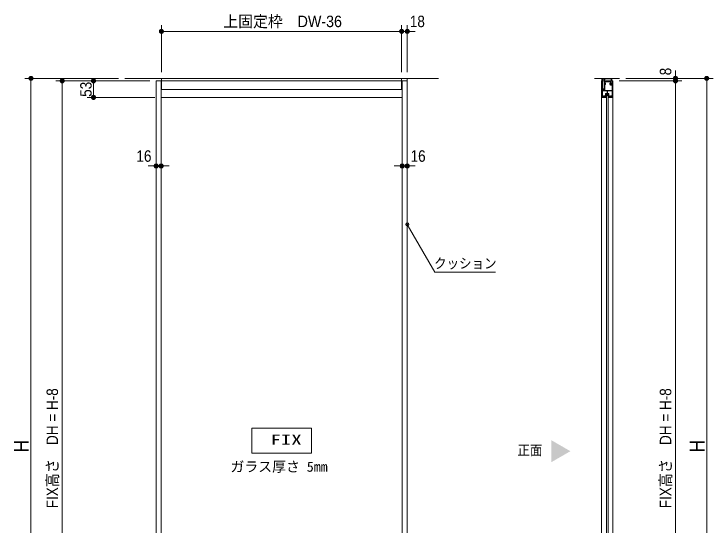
# Model space of a CAD drawing. Units: millimetres, scale not verified. Extents: x -6062 to 6062, y -3045 to 3045.
# Drawn here: x -3661 to -1426, y -1077 to 556 of the extents above; entities that cross this region are included whole.
import ezdxf
from ezdxf.enums import TextEntityAlignment as Align

# ---------------------------------------------------------------- set-up
doc = ezdxf.new("R2010")
doc.units = ezdxf.units.MM
doc.header["$LTSCALE"] = 20
for name, pattern in [('CHAIN1', [8, 5, -1, 1, -1]), ('DASHED1', [1.8, 1.2, -0.6]), ('DOUBLE_CHAIN1', [8.8, 5, -1, 0.6, -0.6, 0.6, -1])]:
    doc.linetypes.add(name, pattern=pattern)
for name, color, linetype, lineweight in [('0-0_3一般', 7, 'Continuous', 9), ('0-1_2寸法-3', 7, 'Continuous', 9), ('0-2_2寸法-1', 7, 'Continuous', 9), ('0-3_0', 7, 'Continuous', 9), ('0-4_2寸法-2', 7, 'Continuous', 9)]:
    doc.layers.add(name, color=color, linetype=linetype, lineweight=lineweight)
doc.styles.add('ＭＳ ゴシック', font='')
doc.styles.add('ＭＳ Ｐゴシック', font='')
doc.styles.get('ＭＳ ゴシック').set_extended_font_data('MS Gothic')
doc.styles.get('ＭＳ Ｐゴシック').set_extended_font_data('MS PGothic')

# ---------------------------------------------------------------- blocks, each defined once
blk = doc.blocks.new('グループ-1')
at = {"layer": '0-0_3一般', "linetype": 'DOUBLE_CHAIN1'}
for p, q in [((394.3, 5984), (394.3, 5978)), ((394.3, 5984), (400.3, 5984)), ((410.7, 5874.5), (409.5, 5877)), ((410.7, 5874.5), (410.1, 5871.9)), ((423.3, 5876), (420.4, 5882.1)), ((423.3, 5876), (421.9, 5869.4)), ((515.3, 5876), (518.2, 5882.1)), ((515.3, 5876), (516.7, 5869.4)), ((527.9, 5874.5), (529, 5877)), ((527.9, 5874.5), (528.4, 5871.9)), ((544.3, 5984), (538.3, 5984)), ((544.3, 5984), (544.3, 5978))]:
    blk.add_line(p, q, dxfattribs=at)
at = {"layer": '0-0_3一般'}
for p, q in [((394.3, 5922.7), (394.3, 5978)), ((409.5, 5877), (394.9, 5920.1)), ((400.3, 5984), (406.3, 5984)), ((465.5, 5972.4), (406.3, 5984)), ((406.3, 5924), (406.3, 5967.2)), ((406.3, 5924), (420.4, 5882.1)), ((465.5, 5960.4), (411, 5971.1)), ((473, 5972.4), (532.3, 5984)), ((473, 5960.4), (527.5, 5971.1)), ((518.2, 5882.1), (532.3, 5924)), ((543.7, 5920.1), (529, 5877)), ((532.3, 5984), (538.3, 5984)), ((532.3, 5924), (532.3, 5967.2)), ((544.3, 5978), (544.3, 5922.7))]:
    blk.add_line(p, q, dxfattribs=at)
at = {"layer": '0-0_3一般', "linetype": 'CHAIN1'}
blk.add_line((469.3, 5990.4), (469.3, 5840), dxfattribs=at)
at = {"layer": '0-0_3一般'}
for points in [[(421.9, 5869.4), (412.3, 5824), (400.5, 5826.5), (410.1, 5871.9)], [(528.4, 5871.9), (538, 5826.5), (526.3, 5824), (516.7, 5869.4)]]:
    blk.add_lwpolyline(points, dxfattribs=at)
for centre, radius, start, end in [((400.3, 5978), 6, 135, 180), ((400.3, 5922.7), 6, 180, 192.63886), ((400.3, 5922.7), 6, 192.63886, 205.27772), ((400.3, 5978), 6, 90, 135), ((410.3, 5967.2), 4, 129.6175, 180), ((410.3, 5967.2), 4, 79.23499, 129.6175), ((402.3, 5873.5), 8, 6.66677, 25.27772), ((402.3, 5873.5), 8, 348.05582, 6.66677), ((402.3, 5873.5), 20, 6.66677, 25.27772), ((402.3, 5873.5), 20, 348.05582, 6.66677), ((469.3, 5992), 20, 259.23499, 264.6175), ((469.3, 5980), 20, 259.23499, 264.6175), ((469.3, 5992), 20, 264.6175, 270), ((469.3, 5980), 20, 264.6175, 270), ((469.3, 5992), 20, 270, 275.3825), ((469.3, 5980), 20, 270, 275.3825), ((469.3, 5992), 20, 275.3825, 280.76501), ((469.3, 5980), 20, 275.3825, 280.76501), ((536.2, 5873.5), 20, 173.33323, 191.94418), ((536.2, 5873.5), 20, 154.72228, 173.33323), ((528.3, 5967.2), 4, 50.3825, 100.76501), ((536.2, 5873.5), 8, 173.33323, 191.94418), ((536.2, 5873.5), 8, 154.72228, 173.33323), ((528.3, 5967.2), 4, 0, 50.3825), ((538.3, 5978), 6, 45, 90), ((538.3, 5978), 6, 0, 45), ((538.3, 5922.7), 6, 334.72228, 347.36114), ((538.3, 5922.7), 6, 347.36114, 0)]:
    blk.add_arc(centre, radius, start, end, dxfattribs=at)
blk = doc.blocks.new('グループ-2')
at = {"layer": '0-0_3一般'}
for p, q in [((-341.2, 7000), (1258.8, 7000)), ((-330.7, -40000), (1269.3, -40000))]:
    blk.add_line(p, q, dxfattribs=at)
blk = doc.blocks.new('グループ-3')
at = {"layer": '0-0_3一般'}
for p, q in [((129.3, 6994), (129.3, 6972)), ((129.3, 6972), (178.3, 6972)), ((135.3, 7000), (425.3, 7000)), ((205.9, 6972), (269.3, 6972)), ((269.3, 6646), (269.3, 6972)), ((297.3, 6286), (297.3, 6912)), ((357.3, 6972), (425.3, 6972)), ((425.3, 7000), (513.3, 7000)), ((425.3, 6972), (463.3, 6972)), ((469.3, 6978), (463.3, 6972)), ((469.3, 6978), (475.3, 6972)), ((475.3, 6972), (513.3, 6972)), ((513.3, 7000), (743.3, 7000)), ((513.3, 6972), (721.3, 6972)), ((721.3, 6972), (721.3, 6886)), ((727.3, 6880), (743.3, 6880)), ((749.3, 6886), (749.3, 6994)), ((129.3, 6308), (178.3, 6308)), ((129.3, 6286), (129.3, 6308)), ((135.3, 6280), (291.3, 6280)), ((205.9, 6308), (249.3, 6308)), ((269.3, 6328), (269.3, 6546))]:
    blk.add_line(p, q, dxfattribs=at)
at = {"layer": '0-0_3一般', "linetype": 'DASHED1'}
for p, q in [((425.3, 6972), (425.3, 7000)), ((513.3, 6972), (513.3, 7000))]:
    blk.add_line(p, q, dxfattribs=at)
at = {"layer": '0-0_3一般', "linetype": 'CHAIN1'}
blk.add_line((469.3, 6956), (469.3, 7016), dxfattribs=at)
at = {"layer": '0-0_3一般'}
blk.add_lwpolyline([(269.3, 6546), (269.3, 6634), (275.3, 6640), (269.3, 6646)], dxfattribs=at)
for centre, radius, start, end in [((135.3, 6994), 6, 135, 180), ((135.3, 6994), 6, 90, 135), ((178.3, 6976), 4, 270, 298.12551), ((178.3, 6976), 4, 298.12551, 326.25101), ((193.3, 6966), 14, 85.81397, 146.25101), ((193.3, 6966), 14, 25.37693, 85.81397), ((357.3, 6912), 60, 135, 180), ((357.3, 6912), 60, 90, 135), ((727.3, 6886), 6, 180, 225), ((727.3, 6886), 6, 225, 270), ((743.3, 6994), 6, 45, 90), ((743.3, 6886), 6, 270, 315), ((743.3, 6994), 6, 0, 45), ((743.3, 6886), 6, 315, 0), ((135.3, 6286), 6, 180, 225), ((135.3, 6286), 6, 225, 270), ((178.3, 6304), 4, 61.87449, 90), ((178.3, 6304), 4, 33.74899, 61.87449), ((193.3, 6314), 14, 213.74899, 274.18603), ((193.3, 6314), 14, 274.18603, 334.62307), ((249.3, 6328), 20, 270, 315), ((249.3, 6328), 20, 315, 0), ((291.3, 6286), 6, 270, 315), ((291.3, 6286), 6, 315, 0)]:
    blk.add_arc(centre, radius, start, end, dxfattribs=at)
blk = doc.blocks.new('グループ-4')
at = {"layer": '0-0_3一般'}
for p, q in [((153.3, 6750), (153.3, 6940)), ((153.3, 6560), (153.3, 6720)), ((159.3, 6946), (261.3, 6946)), ((262.5, 6959), (229.2, 6965.6)), ((267.3, 6952), (267.3, 6953.1)), ((153.3, 6340), (153.3, 6530)), ((261.3, 6334), (159.3, 6334)), ((229.2, 6314.4), (262.5, 6321)), ((267.3, 6326.9), (267.3, 6328))]:
    blk.add_line(p, q, dxfattribs=at)
for points in [[(179.3, 6970), (129.3, 6970), (129.3, 6310), (179.3, 6310)], [(153.3, 6720), (159.3, 6720), (159.3, 6750), (153.3, 6750)], [(225.3, 6966), (216.2, 6966), (194.3, 6978.7)], [(153.3, 6530), (159.3, 6530), (159.3, 6560), (153.3, 6560)], [(194.3, 6301.3), (216.2, 6314), (225.3, 6314)]]:
    blk.add_lwpolyline(points, dxfattribs=at)
for centre, radius, start, end in [((159.3, 6940), 6, 135, 180), ((159.3, 6940), 6, 90, 135), ((189.3, 6970), 10, 135, 180), ((189.3, 6970), 10, 90, 135), ((189.3, 6970), 10, 75, 90), ((189.3, 6970), 10, 60, 75), ((225.3, 6946), 20, 84.34503, 90), ((225.3, 6946), 20, 78.69007, 84.34503), ((261.3, 6952), 6, 270, 315), ((261.3, 6953.1), 6, 39.34503, 78.69007), ((261.3, 6952), 6, 315, 0), ((261.3, 6953.1), 6, 0, 39.34503), ((159.3, 6340), 6, 180, 225), ((159.3, 6340), 6, 225, 270), ((189.3, 6310), 10, 180, 225), ((189.3, 6310), 10, 225, 270), ((189.3, 6310), 10, 270, 285), ((189.3, 6310), 10, 285, 300), ((225.3, 6334), 20, 270, 275.65497), ((225.3, 6334), 20, 275.65497, 281.30993), ((261.3, 6328), 6, 45, 90), ((261.3, 6326.9), 6, 281.30993, 320.65497), ((261.3, 6328), 6, 0, 45), ((261.3, 6326.9), 6, 320.65497, 0)]:
    blk.add_arc(centre, radius, start, end, dxfattribs=at)
blk = doc.blocks.new('グループ-5')
at = {"layer": '0-0_3一般'}
for p, q in [((109.3, 6840), (829.3, 6840)), ((109.3, -40000), (109.3, 6840)), ((829.3, 6840), (829.3, -40000)), ((829.3, -40000), (109.3, -40000))]:
    blk.add_line(p, q, dxfattribs=at)
blk = doc.blocks.new('グループ-7')
at = {"layer": '0-0_3一般'}
for p, q in [((297.3, 6646), (297.3, 6740)), ((321.3, 6704), (321.3, 6740)), ((357.3, 6800), (463.3, 6800)), ((357.3, 6776), (673.3, 6776)), ((463.3, 6800), (469.3, 6794)), ((475.3, 6800), (469.3, 6794)), ((475.3, 6800), (691.3, 6800)), ((673.3, 6695.7), (673.3, 6776)), ((697.3, 6696.1), (697.3, 6794)), ((785.3, 6642), (785.3, 6834)), ((791.3, 6840), (799.3, 6840)), ((809.3, 5786), (809.3, 6830)), ((297.3, 6646), (303.3, 6640)), ((321.3, 6704), (347.3, 6684)), ((347.3, 6596), (347.3, 6684)), ((785.3, 6642), (752.2, 6642)), ((129.3, 6214), (129.3, 5786)), ((297.3, 6220), (135.3, 6220)), ((153.3, 6196), (153.3, 5846)), ((153.3, 6196), (459.3, 6196)), ((159.3, 5840), (179.5, 5840)), ((785.3, 6220), (321.3, 6220)), ((354.3, 5840), (325, 5840)), ((360.3, 6030), (360.3, 5846)), ((370.3, 6040), (459.3, 6040)), ((384.3, 5790), (384.3, 6006)), ((394.3, 6016), (544.3, 6016)), ((459.3, 6040), (459.3, 6196)), ((479.3, 6196), (785.3, 6196)), ((479.3, 6040), (479.3, 6196)), ((479.3, 6040), (568.3, 6040)), ((554.3, 6006), (554.3, 5790)), ((578.3, 6030), (578.3, 5846)), ((584.3, 5840), (613.5, 5840)), ((779.3, 5840), (759, 5840)), ((785.3, 5846), (785.3, 6196)), ((135.3, 5780), (385.3, 5780)), ((385.3, 5790), (384.3, 5790)), ((389.3, 5784), (389.3, 5786)), ((389.3, 5780), (389.5, 5780)), ((549.3, 5784), (549.3, 5786)), ((553.3, 5790), (554.3, 5790)), ((803.3, 5780), (553.3, 5780))]:
    blk.add_line(p, q, dxfattribs=at)
for points in [[(297.3, 6220), (297.3, 6634), (303.3, 6640)], [(321.3, 6220), (321.3, 6576), (347.3, 6596)], [(785.3, 6220), (785.3, 6618), (752.2, 6618)]]:
    blk.add_lwpolyline(points, dxfattribs=at)
for centre, radius, start, end in [((357.3, 6740), 60, 135, 180), ((357.3, 6740), 60, 90, 135), ((357.3, 6740), 36, 135, 180), ((357.3, 6740), 36, 90, 135), ((691.3, 6794), 6, 45, 90), ((691.3, 6794), 6, 0, 45), ((791.3, 6834), 6, 135, 180), ((791.3, 6834), 6, 90, 135), ((799.3, 6830), 10, 45, 90), ((799.3, 6830), 10, 0, 45), ((652.3, 6668.1), 16, 131.71611, 185.85806), ((652.3, 6591.9), 16, 174.14194, 228.28389), ((652.3, 6668.1), 16, 185.85806, 240), ((652.3, 6591.9), 16, 120, 174.14194), ((686.3, 6630), 67, 131.66001, 131.71611), ((686.3, 6630), 67, 131.66001, 131.71611), ((686.3, 6630), 67, 228.28389, 288.98314), ((686.3, 6630), 67, 129.33601, 131.60391), ((686.3, 6630), 67, 131.60391, 131.66001), ((686.3, 6630), 67, 131.60391, 131.66001), ((686.3, 6630), 67, 127.06811, 129.33601), ((652.3, 6668.1), 16, 240, 275.85806), ((652.3, 6591.9), 16, 84.14194, 120), ((686.3, 6630), 67, 114.12808, 127.06811), ((652.3, 6668.1), 16, 275.85806, 311.71611), ((652.3, 6591.9), 16, 48.28389, 84.14194), ((686.3, 6630), 67, 101.18806, 114.12808), ((686.3, 6630), 35, 65.85806, 131.71611), ((686.3, 6630), 35, 228.28389, 294.14194), ((686.3, 6630), 67, 45.43403, 80.55045), ((686.3, 6630), 35, 0, 65.85806), ((686.3, 6630), 35, 294.14194, 0), ((686.3, 6630), 67, 288.98314, 349.6824), ((686.3, 6630), 67, 10.3176, 45.43403), ((135.3, 6214), 6, 135, 180), ((135.3, 6214), 6, 90, 135), ((159.3, 5846), 6, 180, 225), ((159.3, 5846), 6, 225, 270), ((179.5, 5846), 6, 270, 312.64272), ((179.5, 5846), 6, 312.64272, 355.28544), ((252.3, 5840), 67, 156.78466, 175.28544), ((252.3, 5840), 67, 138.28389, 156.78466), ((214.2, 5873.9), 16, 84.14194, 138.28389), ((214.2, 5873.9), 16, 30, 84.14194), ((252.3, 5840), 35, 138.28389, 204.14194), ((252.3, 5840), 35, 204.14194, 270), ((214.2, 5873.9), 16, 318.28389, 354.14194), ((214.2, 5873.9), 16, 354.14194, 30), ((252.3, 5840), 35, 270, 335.85806), ((290.3, 5873.9), 16, 150, 185.85806), ((290.3, 5873.9), 16, 185.85806, 221.71611), ((290.3, 5873.9), 16, 95.85806, 150), ((252.3, 5840), 35, 335.85806, 41.71611), ((290.3, 5873.9), 16, 41.71611, 95.85806), ((252.3, 5840), 67, 23.21534, 41.71611), ((252.3, 5840), 67, 4.71456, 23.21534), ((325, 5846), 6, 184.71456, 227.35728), ((325, 5846), 6, 227.35728, 270), ((354.3, 5846), 6, 270, 315), ((354.3, 5846), 6, 315, 0), ((370.3, 6030), 10, 135, 180), ((370.3, 6030), 10, 90, 135), ((394.3, 6006), 10, 135, 180), ((394.3, 6006), 10, 90, 135), ((544.3, 6006), 10, 45, 90), ((544.3, 6006), 10, 0, 45), ((568.3, 6030), 10, 45, 90), ((568.3, 6030), 10, 0, 45), ((584.3, 5846), 6, 180, 225), ((584.3, 5846), 6, 225, 270), ((613.5, 5846), 6, 270, 312.64272), ((613.5, 5846), 6, 312.64272, 355.28544), ((686.3, 5840), 67, 156.78466, 175.28544), ((686.3, 5840), 67, 138.28389, 156.78466), ((648.2, 5873.9), 16, 84.14194, 138.28389), ((648.2, 5873.9), 16, 30, 84.14194), ((686.3, 5840), 35, 159.14194, 180), ((686.3, 5840), 35, 180, 235.42903), ((686.3, 5840), 35, 138.28389, 159.14194), ((648.2, 5873.9), 16, 318.28389, 354.14194), ((648.2, 5873.9), 16, 354.14194, 30), ((686.3, 5840), 35, 235.42903, 290.85806), ((686.3, 5840), 35, 290.85806, 346.28708), ((724.3, 5873.9), 16, 150, 185.85806), ((724.3, 5873.9), 16, 185.85806, 221.71611), ((724.3, 5873.9), 16, 95.85806, 150), ((686.3, 5840), 35, 346.28708, 41.71611), ((724.3, 5873.9), 16, 41.71611, 95.85806), ((686.3, 5840), 67, 23.21534, 41.71611), ((686.3, 5840), 67, 4.71456, 23.21534), ((759, 5846), 6, 184.71456, 227.35728), ((759, 5846), 6, 227.35728, 270), ((779.3, 5846), 6, 270, 315), ((779.3, 5846), 6, 315, 0), ((135.3, 5786), 6, 180, 225), ((135.3, 5786), 6, 225, 270), ((385.3, 5786), 4, 45, 90), ((385.3, 5784), 4, 270, 315), ((385.3, 5786), 4, 0, 45), ((385.3, 5784), 4, 315, 0), ((553.3, 5786), 4, 135, 180), ((553.3, 5784), 4, 180, 225), ((553.3, 5786), 4, 90, 135), ((553.3, 5784), 4, 225, 270), ((803.3, 5786), 6, 270, 315), ((803.3, 5786), 6, 315, 0)]:
    blk.add_arc(centre, radius, start, end, dxfattribs=at)
blk = doc.blocks.new('グループ-9')
at = {"layer": '0-0_3一般'}
for p, q in [((419.3, 5960), (519.3, 5960)), ((419.3, -39120), (419.3, 5960)), ((519.3, 5960), (519.3, -39120)), ((519.3, -39120), (419.3, -39120))]:
    blk.add_line(p, q, dxfattribs=at)
blk = doc.blocks.new('グループ-10')
at = {"layer": '0-0_3一般'}
for name in ['グループ-2', 'グループ-5', 'グループ-3', 'グループ-4', 'グループ-7', 'グループ-1', 'グループ-9']:
    blk.add_blockref(name, (0, 0), dxfattribs=at)
blk = doc.blocks.new('_Dot')
at = {"layer": '0-3_0'}
for p, q in [((-10, 0), (-20, 0)), ((9.78, 2), (-9.78, 2)), ((7.99, 6), (-7.99, 6)), ((9.16, -3.98), (-9.16, -3.98)), ((6, -7.98), (-6, -7.98))]:
    blk.add_line(p, q, dxfattribs=at)
for points in [[(10, 0), (9.92, 1.25), (9.69, 2.49), (9.3, 3.68), (8.76, 4.82), (8.09, 5.88), (7.29, 6.85), (6.37, 7.71), (5.36, 8.44), (4.26, 9.05), (3.09, 9.51), (1.87, 9.82), (0.63, 9.98), (-0.63, 9.98), (-1.87, 9.82), (-3.09, 9.51), (-4.26, 9.05), (-5.36, 8.44), (-6.37, 7.71), (-7.29, 6.85), (-8.09, 5.88), (-8.76, 4.82), (-9.3, 3.68), (-9.69, 2.49), (-9.92, 1.25), (-10, 0), (0, 0)], [(-10, 0), (-9.92, -1.25), (-9.69, -2.49), (-9.3, -3.68), (-8.76, -4.82), (-8.09, -5.88), (-7.29, -6.85), (-6.37, -7.71), (-5.36, -8.44), (-4.26, -9.05), (-3.09, -9.51), (-1.87, -9.82), (-0.63, -9.98), (0.63, -9.98), (1.87, -9.82), (3.09, -9.51), (4.26, -9.05), (5.36, -8.44), (6.37, -7.71), (7.29, -6.85), (8.09, -5.88), (8.76, -4.82), (9.3, -3.68), (9.69, -2.49), (9.92, -1.25), (10, 0), (0, 0)]]:
    blk.add_lwpolyline(points, close=True, dxfattribs=at)
blk = doc.blocks.new('グループ-27')
at = {"layer": '0-0_3一般', "linetype": 'DASHED1'}
for p, q in [((-28010, -39970), (-28010, -40000)), ((-12690, -39970), (-28010, -39970)), ((-28010, -40000), (-12690, -40000)), ((-12690, -40000), (-12690, -39970))]:
    blk.add_line(p, q, dxfattribs=at)
blk = doc.blocks.new('グループ-28')
at = {"layer": '0-0_3一般'}
for p, q in [((-28040, 6280), (-28040, 7000)), ((-28040, 7000), (-12680, 7000)), ((-12680, 7000), (-12680, 6280)), ((-12680, 6280), (-28040, 6280))]:
    blk.add_line(p, q, dxfattribs=at)
blk = doc.blocks.new('グループ-29')
at = {"layer": '0-0_3一般'}
for p, q in [((-28380, 6840), (-28040, 6840)), ((-28380, -40000), (-28380, 6840)), ((-28060, -40000), (-28060, 6840)), ((-12680, 6840), (-12320, 6840)), ((-12640, 6840), (-12640, -40000)), ((-12320, 6840), (-12320, -40000)), ((-28060, 5780), (-12640, 5780)), ((-28060, -38940), (-12640, -38940)), ((-12320, -40000), (-28382, -40000))]:
    blk.add_line(p, q, dxfattribs=at)
at = {"layer": '0-0_3一般', "linetype": 'DASHED1'}
blk.add_line((-28040, 6840), (-12680, 6840), dxfattribs=at)
blk = doc.blocks.new('グループ-30')
at = {"layer": '0-0_3一般'}
for p, q in [((-30380, 7000), (-10320, 7000)), ((-12320, -40000), (-12320, 7000)), ((-30380, -40000), (-10320, -40000))]:
    blk.add_line(p, q, dxfattribs=at)
blk = doc.blocks.new('グループ-31')
at = {"layer": '0-0_3一般'}
for p, q in [((-28060, -9520), (-28060, -9200)), ((-12640, -9200), (-12640, -9520)), ((-28060, -24440), (-28060, -24120)), ((-12640, -24120), (-12640, -24440))]:
    blk.add_line(p, q, dxfattribs=at)
for name in ['グループ-30', 'グループ-29', 'グループ-28', 'グループ-27']:
    blk.add_blockref(name, (0, 0), dxfattribs=at)

msp = doc.modelspace()

# ---------------------------------------------------------------- linework, layer by layer
at = {"layer": '0-1_2寸法-3'}
for p, q in [((-2403.33, -111.62), (-2403.67, -111.62)), ((-2403.33, -111.62), (-2403.67, -111.62)), ((-2398.61, -115.62), (-2408.39, -115.62)), ((-2399.5, -119.62), (-2407.5, -119.62))]:
    msp.add_line(p, q, dxfattribs=at)
msp.add_lwpolyline([(-2121.18, -269.45), (-2315.26, -269.45), (-2403.5, -116.61)], dxfattribs=at)
msp.add_lwpolyline([(-2710, -847), (-2900, -847), (-2900, -767), (-2710, -767)], close=True, dxfattribs=at)
msp.add_circle((-2403.5, -116.61), 5.01, dxfattribs=at)
msp.add_circle((-2403.5, -116.61), 5.01, dxfattribs=at)
msp.add_solid([(-1942.78, -805.93), (-1882.04, -841), (-1942.78, -876.07)], dxfattribs=at)
at = {"layer": '0-2_2寸法-1'}
for p, q in [((-3189.5, 370), (-3189.5, 520)), ((-2421.5, 370), (-2421.5, 520)), ((-2434.21, 500), (-3176.79, 500)), ((-3326.5, 350), (-3626.5, 350)), ((-3606.5, 337.29), (-3606.5, -1987.29)), ((-3426.5, 342), (-3526.5, 342)), ((-3226.5, 342), (-3426.5, 342)), ((-1726.04, 342), (-1526.04, 342)), ((-1526.04, 350), (-1426.04, 350)), ((-1446.04, -1987.29), (-1446.04, 337.29)), ((-3506.5, 329.29), (-3506.5, -1987.29)), ((-3406.5, 301.71), (-3406.5, 329.29)), ((-1546.04, -1987.29), (-1546.04, 329.29)), ((-3210.5, 289), (-3426.5, 289))]:
    msp.add_line(p, q, dxfattribs=at)
at = {"layer": '0-4_2寸法-2'}
for p, q in [((-2421.5, 370), (-2421.5, 520)), ((-2403.5, 370), (-2403.5, 520)), ((-2434.21, 500), (-2446.92, 500)), ((-2421.5, 500), (-2403.5, 500)), ((-2390.79, 500), (-2378.08, 500)), ((-1546.04, 362.71), (-1546.04, 375.42)), ((-1726.04, 342), (-1526.04, 342)), ((-1704.56, 350), (-1526.04, 350)), ((-1546.04, 350), (-1546.04, 342)), ((-1546.04, 329.29), (-1546.04, 316.58)), ((-3206.5, 89), (-3206.5, 90)), ((-3190.5, 90), (-3190.3, 90)), ((-2419.5, 90), (-2419.3, 90)), ((-2403.5, 89), (-2403.5, 90)), ((-3219.21, 70), (-3231.92, 70)), ((-3190.5, 70), (-3206.5, 70)), ((-3177.79, 70), (-3165.08, 70)), ((-2432.21, 70), (-2444.92, 70)), ((-2419.5, 70), (-2403.5, 70)), ((-2390.79, 70), (-2378.08, 70))]:
    msp.add_line(p, q, dxfattribs=at)

# ---------------------------------------------------------------- block references
at = {"layer": '0-0_3一般', "xscale": 0.05, "yscale": 0.05}
for name in ['グループ-31', 'グループ-10']:
    msp.add_blockref(name, (-1787.5, 0), dxfattribs=at)
at = {"layer": '0-2_2寸法-1', "xscale": 0.6356201, "yscale": 0.6356201}
for p, rotation in [((-3189.5, 500), 180), ((-3606.5, 350), 90), ((-3506.5, 342), 90), ((-3406.5, 342), 90), ((-1546.04, 342), 90), ((-1446.04, 350), 90), ((-3406.5, 289), 270)]:
    msp.add_blockref('_Dot', p, dxfattribs=dict(at, rotation=rotation))
msp.add_blockref('_Dot', (-2421.5, 500), dxfattribs=at)
at = {"layer": '0-4_2寸法-2', "xscale": 0.6356201, "yscale": 0.6356201}
for p in [(-2421.5, 500), (-3206.5, 70), (-2419.5, 70)]:
    msp.add_blockref('_Dot', p, dxfattribs=at)
for p, rotation in [((-2403.5, 500), 180), ((-1546.04, 350), 270), ((-1546.04, 342), 90), ((-3190.5, 70), 180), ((-2403.5, 70), 180)]:
    msp.add_blockref('_Dot', p, dxfattribs=dict(at, rotation=rotation))

# ---------------------------------------------------------------- texts
at = {"layer": '0-1_2寸法-3', "style": 'ＭＳ ゴシック'}
for s, width, p in [('クッション', 0.9, (-2317.76, -267.05)), ('FIX', 1.5, (-2840.75, -830.17)), ('正面', 0.9, (-2051.26, -863.78))]:
    msp.add_text(s, height=32.55, dxfattribs=dict(at, width=width)).set_placement(p, align=Align.BOTTOM_LEFT)
msp.add_text('ガラス厚さ 5mm', height=32.55, dxfattribs=at).set_placement((-2968.79, -916.45), align=Align.BOTTOM_LEFT)
at = {"layer": '0-2_2寸法-1', "style": 'ＭＳ Ｐゴシック', "width": 0.95}
msp.add_text('上固定枠\u3000DW-36', height=36.66, dxfattribs=at).set_placement((-2991.58, 502.53), align=Align.BOTTOM_LEFT)
at = {"layer": '0-2_2寸法-1', "style": 'ＭＳ Ｐゴシック', "width": 0.9}
for s, height, p in [('53', 36.66, (-3401.44, 290.91)), ('FIX高さ\u3000DH = H-8', 36.66, (-3509.04, -1023.25)), ('FIX高さ\u3000DH = H-8', 36.66, (-1548.58, -1023.25)), ('H', 47.21, (-3599.43, -845.25)), ('H', 47.21, (-1438.96, -845.25))]:
    msp.add_text(s, height=height, rotation=90, dxfattribs=at).set_placement(p, align=Align.BOTTOM_LEFT)
at = {"layer": '0-4_2寸法-2', "style": 'ＭＳ Ｐゴシック', "width": 0.9}
for s, p in [('18', (-2395.21, 502.48)), ('16', (-3269.33, 72.48)), ('16', (-2392.83, 72.48))]:
    msp.add_text(s, height=36.66, dxfattribs=at).set_placement(p, align=Align.BOTTOM_LEFT)
msp.add_text('8', height=36.66, rotation=90, dxfattribs=at).set_placement((-1548.52, 359.7), align=Align.BOTTOM_LEFT)

doc.saveas('drawing.dxf')
